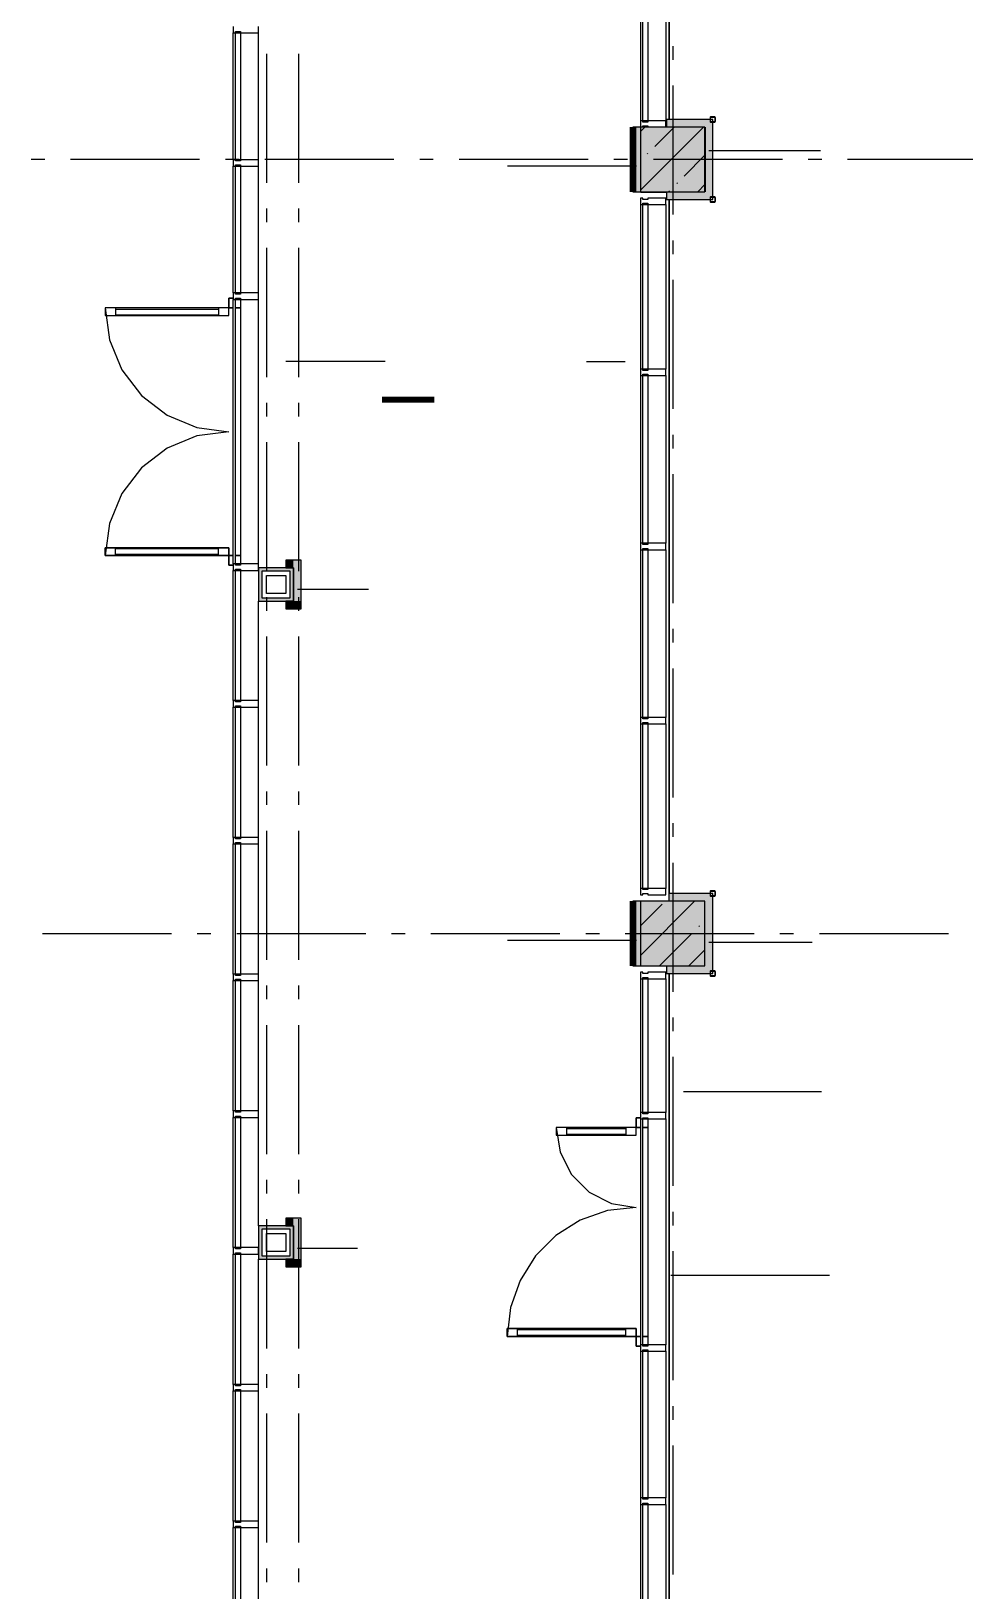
# Model space of a CAD drawing. Header units: millimetres. Extents: x -537608 to 253996, y -217170 to 186033.
# Drawn here: x -293000 to -285770, y -184487 to -172405 of the extents above; entities that cross this region are included whole.
import ezdxf

# ---------------------------------------------------------------- set-up
doc = ezdxf.new("R2010")
doc.units = ezdxf.units.MM
doc.layers.add('16) Лак 1.6м', color=160, linetype='Continuous', lineweight=90)
doc.layers.add('PDF _Геометрия', color=7, linetype='Continuous')
doc.layers.add('PDF _Текст', color=7, linetype='Continuous')
doc.layers.add('PDF _Сплошная заливка', color=7, linetype='Continuous', true_color=0xffffff)
doc.styles.add('PDF GOST-Common', font='arial.ttf')

msp = doc.modelspace()

# ---------------------------------------------------------------- hatches: boundary and pattern name
at = {"layer": 'PDF _Сплошная заливка', "true_color": 0x9c76cf, "transparency": 33554559}
for points in [[(-287775.1726, -173649.6422), (-287715.174, -173649.6422), (-287715.174, -173089.6425), (-287775.1726, -173089.6425), (-287775.1726, -173238.5775)], [(-287776.1737, -173709.6424), (-287715.174, -173709.6424), (-287715.174, -173649.6422), (-288075.174, -173649.6422), (-288075.174, -173709.6424)], [(-288075.174, -179709.6447), (-287716.1731, -179709.6447), (-287716.1731, -179649.6462), (-288075.174, -179649.6462), (-288075.174, -179657.7413)]]:
    msp.add_hatch(color=193, dxfattribs=at).paths.add_polyline_path(points)
at = {"layer": 'PDF _Сплошная заливка', "transparency": 33554559}
msp.add_hatch(color=256, dxfattribs=at).paths.add_polyline_path([(-288276.1738, -173649.6422), (-287776.1737, -173649.6422), (-287776.1737, -173149.6421), (-288276.1738, -173149.6421), (-288276.1738, -173238.5775)])
at = {"layer": 'PDF _Сплошная заливка', "true_color": 0xff7d7d, "transparency": 33554559}
for points in [[(-290966.1745, -176823.1697), (-290906.1738, -176823.1697), (-290906.1738, -176505.3182), (-290966.1745, -176505.3182), (-290966.1745, -176804.7813)], [(-290915.5758, -181923.1707), (-290906.1738, -181923.1707), (-290906.1738, -181605.3213), (-290966.1745, -181605.3213), (-290966.1745, -181923.1707)], [(-290906.1738, -181983.1714), (-290906.1738, -181923.1707), (-291026.1752, -181923.1707), (-291026.1752, -181983.1714), (-290915.5758, -181983.1714)]]:
    msp.add_hatch(color=11, dxfattribs=at).paths.add_polyline_path(points)
at = {"layer": 'PDF _Сплошная заливка', "true_color": 0x77b143, "transparency": 33554559}
for points in [[(-290991.1746, -176590.319), (-290991.1746, -176565.3188), (-291236.1744, -176565.3188), (-291236.1744, -176590.319), (-291026.1752, -176590.319)], [(-291236.1744, -176823.1697), (-291211.1743, -176823.1697), (-291211.1743, -176590.319), (-291236.1744, -176590.319), (-291236.1744, -176804.7813)], [(-290991.1746, -176798.1695), (-290966.1745, -176798.1695), (-290966.1745, -176565.3188), (-290991.1746, -176565.3188), (-290991.1746, -176763.1689)], [(-291211.1743, -176823.1697), (-290966.1745, -176823.1697), (-290966.1745, -176798.1695), (-291211.1743, -176798.1695), (-291211.1743, -176804.7813)], [(-291026.1752, -181690.32), (-290991.1746, -181690.32), (-290991.1746, -181665.3199), (-291236.1744, -181665.3199), (-291236.1744, -181690.32), (-291211.1743, -181690.32)], [(-290991.1746, -181898.1706), (-290966.1745, -181898.1706), (-290966.1745, -181665.3199), (-290991.1746, -181665.3199), (-290991.1746, -181863.1721)]]:
    msp.add_hatch(color=75, dxfattribs=at).paths.add_polyline_path(points)

# ---------------------------------------------------------------- linework, layer by layer
at = {"layer": '16) Лак 1.6м'}
for p, q in [((-288336.1724, -173149.6421), (-288336.1724, -173649.6422)), ((-288336.1724, -179149.6439), (-288336.1724, -179649.6462))]:
    msp.add_line(p, q, dxfattribs=at)
at = {"layer": 'PDF _Геометрия', "color": 9, "lineweight": 9, "true_color": 0xc0c0c0}
for p, q in [((-288054.174, -167709.6399), (-288054.174, -173089.6425)), ((-288054.174, -173089.6425), (-288054.174, -167709.6399)), ((-288274.1737, -173655.3497), (-288274.1737, -173649.6422)), ((-288075.174, -173655.3497), (-288274.1737, -173655.3497)), ((-288054.174, -173709.6424), (-288054.174, -179089.6454)), ((-288054.174, -179089.6454), (-288054.174, -173709.6424)), ((-288054.174, -179709.6447), (-288054.174, -185089.6483)), ((-288054.174, -185089.6483), (-288054.174, -179709.6447))]:
    msp.add_line(p, q, dxfattribs=at)
at = {"layer": 'PDF _Геометрия', "lineweight": 9}
for p, q in [((-288276.1738, -171799.6416), (-288276.1738, -173099.6419)), ((-288259.1741, -173099.6419), (-288259.1741, -171799.6416)), ((-288219.1743, -171799.6416), (-288219.1743, -173099.6419)), ((-288079.1741, -171799.6416), (-288079.1741, -173099.6419)), ((-291433.1741, -172367.9754), (-291433.1741, -172417.9756)), ((-291236.1744, -172417.9756), (-291236.1744, -172367.9754)), ((-291433.1741, -173401.3097), (-291433.1741, -172417.9756)), ((-291433.1741, -172417.9756), (-291416.1743, -172417.9756)), ((-291416.1743, -172417.9756), (-291416.1743, -172407.9751)), ((-291416.1743, -172407.9751), (-291376.1746, -172407.9751)), ((-291416.1743, -172417.9756), (-291376.1746, -172417.9756)), ((-291416.1743, -173401.3097), (-291416.1743, -172417.9756)), ((-291376.1746, -172407.9751), (-291376.1746, -172417.9756)), ((-291376.1746, -172417.9756), (-291376.1746, -173401.3097)), ((-291376.1746, -172417.9756), (-291236.1744, -172417.9756)), ((-291236.1744, -173401.3097), (-291236.1744, -172417.9756)), ((-288259.1741, -173099.6419), (-288276.1738, -173099.6419)), ((-288276.1738, -173099.6419), (-288276.1738, -173149.6421)), ((-288219.1743, -173099.6419), (-288259.1741, -173099.6419)), ((-288259.1741, -173109.6424), (-288259.1741, -173099.6419)), ((-288219.1743, -173109.6424), (-288259.1741, -173109.6424)), ((-288079.1741, -173099.6419), (-288219.1743, -173099.6419)), ((-288219.1743, -173099.6419), (-288219.1743, -173109.6424)), ((-288079.1741, -173149.6421), (-288079.1741, -173099.6419)), ((-287775.1726, -173089.6425), (-288075.174, -173089.6425)), ((-288075.174, -173089.6425), (-288075.174, -173149.6421)), ((-287715.174, -173089.6425), (-287775.1726, -173089.6425)), ((-287735.0007, -173070.8139), (-287736.174, -173073.6429)), ((-287736.174, -173073.6429), (-287736.174, -173105.6423)), ((-287736.174, -173105.6423), (-287735.0007, -173108.4712)), ((-287732.1738, -173069.6432), (-287735.0007, -173070.8139)), ((-287735.0007, -173108.4712), (-287732.1738, -173109.6424)), ((-287734.1739, -173073.6429), (-287733.5883, -173072.2284)), ((-287734.1739, -173105.6423), (-287734.1739, -173073.6429)), ((-287733.5883, -173107.0567), (-287734.1739, -173105.6423)), ((-287733.5883, -173072.2284), (-287732.1738, -173071.6428)), ((-287732.1738, -173107.6423), (-287733.5883, -173107.0567)), ((-287700.1723, -173069.6432), (-287732.1738, -173069.6432)), ((-287732.1738, -173071.6428), (-287700.1723, -173071.6428)), ((-287700.1723, -173107.6423), (-287732.1738, -173107.6423)), ((-287732.1738, -173109.6424), (-287700.1723, -173109.6424)), ((-287715.174, -173649.6422), (-287715.174, -173089.6425)), ((-287697.3454, -173070.8139), (-287700.1723, -173069.6432)), ((-287700.1723, -173071.6428), (-287698.7599, -173072.2284)), ((-287698.7599, -173107.0567), (-287700.1723, -173107.6423)), ((-287700.1723, -173109.6424), (-287697.3454, -173108.4712)), ((-287698.7599, -173072.2284), (-287698.1722, -173073.6429)), ((-287698.1722, -173105.6423), (-287698.7599, -173107.0567)), ((-287698.1722, -173073.6429), (-287698.1722, -173105.6423)), ((-287696.1721, -173073.6429), (-287697.3454, -173070.8139)), ((-287697.3454, -173108.4712), (-287696.1721, -173105.6423)), ((-287696.1721, -173105.6423), (-287696.1721, -173073.6429)), ((-288276.1738, -173149.6421), (-288336.1724, -173149.6421)), ((-288276.1738, -173182.2185), (-288243.5974, -173149.6421)), ((-288276.1738, -173638.4156), (-287787.3993, -173149.6421)), ((-287776.1737, -173149.6421), (-288276.1738, -173149.6421)), ((-288276.1738, -173149.6421), (-288276.1738, -173649.6422)), ((-288259.1741, -173149.6421), (-288259.1741, -173139.6427)), ((-288259.1741, -173139.6427), (-288219.1743, -173139.6427)), ((-288219.1743, -173139.6427), (-288219.1743, -173149.6421)), ((-288165.6562, -173299.8), (-288015.4983, -173149.6421)), ((-287776.1737, -173649.6422), (-287776.1737, -173149.6421)), ((-287775.1726, -173149.6421), (-287775.1726, -173649.6422)), ((-288222.6815, -173356.8258), (-288217.9407, -173352.0834)), ((-287937.5571, -173527.8991), (-287776.1737, -173366.513)), ((-287745.1733, -173330.0695), (-286880.4003, -173330.0695)), ((-291416.1743, -173401.3097), (-291433.1741, -173401.3097)), ((-291433.1741, -173401.3097), (-291433.1741, -173451.3094)), ((-291433.1741, -174434.6429), (-291433.1741, -173451.3094)), ((-291433.1741, -173451.3094), (-291416.1743, -173451.3094)), ((-291416.1743, -173411.3091), (-291416.1743, -173401.3097)), ((-291376.1746, -173401.3097), (-291416.1743, -173401.3097)), ((-291376.1746, -173411.3091), (-291416.1743, -173411.3091)), ((-291416.1743, -173451.3094), (-291416.1743, -173441.31)), ((-291416.1743, -173441.31), (-291376.1746, -173441.31)), ((-291416.1743, -173451.3094), (-291376.1746, -173451.3094)), ((-291416.1743, -174434.6429), (-291416.1743, -173451.3094)), ((-291236.1744, -173401.3097), (-291376.1746, -173401.3097)), ((-291376.1746, -173401.3097), (-291376.1746, -173411.3091)), ((-291376.1746, -173441.31), (-291376.1746, -173451.3094)), ((-291376.1746, -173451.3094), (-291376.1746, -174434.6429)), ((-291376.1746, -173451.3094), (-291236.1744, -173451.3094)), ((-291236.1744, -173451.3094), (-291236.1744, -173401.3097)), ((-291236.1744, -174434.6429), (-291236.1744, -173451.3094)), ((-288306.1731, -173452.1947), (-289306.1732, -173452.1947)), ((-287994.5824, -173584.9233), (-287989.8416, -173580.1825)), ((-287831.2033, -173649.6422), (-287776.1737, -173594.6127)), ((-288336.1724, -173649.6422), (-288276.1738, -173649.6422)), ((-288276.1738, -173649.6422), (-287776.1737, -173649.6422)), ((-288259.1741, -173699.6424), (-288276.1738, -173699.6424)), ((-288276.1738, -173699.6424), (-288276.1738, -173749.6427)), ((-288259.1741, -173709.6424), (-288259.1741, -173699.6424)), ((-288219.1743, -173709.6424), (-288259.1741, -173709.6424)), ((-288079.1741, -173699.6424), (-288219.1743, -173699.6424)), ((-288219.1743, -173699.6424), (-288219.1743, -173709.6424)), ((-288079.1741, -173749.6427), (-288079.1741, -173699.6424)), ((-288075.174, -173649.6422), (-288075.174, -173709.6424)), ((-288075.174, -173709.6424), (-287715.174, -173709.6424)), ((-288059.3024, -173649.6422), (-288051.6077, -173641.9492)), ((-287735.0007, -173690.8142), (-287736.174, -173693.6422)), ((-287736.174, -173693.6422), (-287736.174, -173725.6432)), ((-287736.174, -173725.6432), (-287735.0007, -173728.4721)), ((-287732.1738, -173689.643), (-287735.0007, -173690.8142)), ((-287735.0007, -173728.4721), (-287732.1738, -173729.6428)), ((-287734.1739, -173693.6422), (-287733.5883, -173692.2287)), ((-287734.1739, -173725.6432), (-287734.1739, -173693.6422)), ((-287733.5883, -173727.0577), (-287734.1739, -173725.6432)), ((-287733.5883, -173692.2287), (-287732.1738, -173691.6431)), ((-287732.1738, -173727.6427), (-287733.5883, -173727.0577)), ((-287700.1723, -173689.643), (-287732.1738, -173689.643)), ((-287732.1738, -173691.6431), (-287700.1723, -173691.6431)), ((-287700.1723, -173727.6427), (-287732.1738, -173727.6427)), ((-287732.1738, -173729.6428), (-287700.1723, -173729.6428)), ((-287715.174, -173709.6424), (-287715.174, -173649.6422)), ((-287697.3454, -173690.8142), (-287700.1723, -173689.643)), ((-287700.1723, -173691.6431), (-287698.7599, -173692.2287)), ((-287698.7599, -173727.0577), (-287700.1723, -173727.6427)), ((-287700.1723, -173729.6428), (-287697.3454, -173728.4721)), ((-287698.7599, -173692.2287), (-287698.1722, -173693.6422)), ((-287698.1722, -173725.6432), (-287698.7599, -173727.0577)), ((-287698.1722, -173693.6422), (-287698.1722, -173725.6432)), ((-287696.1721, -173693.6422), (-287697.3454, -173690.8142)), ((-287697.3454, -173728.4721), (-287696.1721, -173725.6432)), ((-287696.1721, -173725.6432), (-287696.1721, -173693.6422)), ((-288276.1738, -173749.6427), (-288276.1738, -175024.6429)), ((-288276.1738, -173749.6427), (-288259.1741, -173749.6427)), ((-288259.1741, -173749.6427), (-288259.1741, -173739.6422)), ((-288259.1741, -173739.6422), (-288219.1743, -173739.6422)), ((-288259.1741, -175024.6429), (-288259.1741, -173749.6427)), ((-288259.1741, -173749.6427), (-288219.1743, -173749.6427)), ((-288219.1743, -173739.6422), (-288219.1743, -173749.6427)), ((-288219.1743, -173749.6427), (-288219.1743, -175024.6429)), ((-288219.1743, -173749.6427), (-288079.1741, -173749.6427)), ((-288079.1741, -173749.6427), (-288079.1741, -175024.6429)), ((-291416.1743, -174434.6429), (-291433.1741, -174434.6429)), ((-291433.1741, -174434.6429), (-291433.1741, -174484.6431)), ((-291376.1746, -174434.6429), (-291416.1743, -174434.6429)), ((-291416.1743, -174444.6434), (-291416.1743, -174434.6429)), ((-291376.1746, -174444.6434), (-291416.1743, -174444.6434)), ((-291236.1744, -174434.6429), (-291376.1746, -174434.6429)), ((-291376.1746, -174434.6429), (-291376.1746, -174444.6434)), ((-291236.1744, -174484.6431), (-291236.1744, -174434.6429)), ((-291466.1745, -174549.643), (-292426.1749, -174549.643)), ((-292426.1749, -174549.643), (-292426.1749, -174609.6426)), ((-291466.1745, -174549.643), (-292426.1749, -174549.643)), ((-292426.1749, -174549.643), (-292426.1749, -174609.6426)), ((-291466.1745, -174549.643), (-292426.1749, -174549.643)), ((-292426.1749, -174549.643), (-292393.4629, -174798.109)), ((-292346.1755, -174549.643), (-292346.1755, -174609.6426)), ((-292346.1755, -174559.6435), (-291546.1741, -174559.6435)), ((-291546.1741, -174549.643), (-291546.1741, -174609.6426)), ((-291466.1745, -174549.643), (-291466.1745, -174474.6426)), ((-291466.1745, -174474.6426), (-291433.1741, -174474.6426)), ((-291433.1741, -174474.6426), (-291466.1745, -174474.6426)), ((-291466.1745, -174474.6426), (-291466.1745, -174549.643)), ((-291466.1745, -174609.6426), (-291466.1745, -174549.643)), ((-291466.1745, -174609.6426), (-291466.1745, -174549.643)), ((-291466.1745, -174549.643), (-291433.1741, -174549.643)), ((-291433.1741, -174549.643), (-291466.1745, -174549.643)), ((-291433.1741, -176534.6436), (-291433.1741, -174484.6431)), ((-291433.1741, -174484.6431), (-291416.1743, -174484.6431)), ((-291416.1743, -174484.6431), (-291416.1743, -174474.6426)), ((-291416.1743, -174474.6426), (-291376.1746, -174474.6426)), ((-291416.1743, -174484.6431), (-291376.1746, -174484.6431)), ((-291416.1743, -176534.6436), (-291416.1743, -174484.6431)), ((-291376.1746, -174549.643), (-291416.1743, -174549.643)), ((-291416.1743, -174549.643), (-291376.1746, -174549.643)), ((-291376.1746, -174474.6426), (-291376.1746, -174484.6431)), ((-291376.1746, -174484.6431), (-291376.1746, -176534.6436)), ((-291376.1746, -174484.6431), (-291236.1744, -174484.6431)), ((-291236.1744, -176534.6436), (-291236.1744, -174484.6431)), ((-292426.1749, -174609.6426), (-291466.1745, -174609.6426)), ((-292426.1749, -174609.6426), (-291466.1745, -174609.6426)), ((-292346.1755, -174603.6434), (-291546.1741, -174603.6434)), ((-292393.4629, -174798.109), (-292297.5595, -175029.6431)), ((-292297.5595, -175029.6431), (-292144.9969, -175228.4653)), ((-290255.7145, -174965.5002), (-291026.1752, -174965.5002)), ((-288695.7137, -174965.5002), (-288396.173, -174965.5002)), ((-288259.1741, -175024.6429), (-288276.1738, -175024.6429)), ((-288276.1738, -175024.6429), (-288276.1738, -175074.6431)), ((-288219.1743, -175024.6429), (-288259.1741, -175024.6429)), ((-288259.1741, -175034.6429), (-288259.1741, -175024.6429)), ((-288219.1743, -175034.6429), (-288259.1741, -175034.6429)), ((-288079.1741, -175024.6429), (-288219.1743, -175024.6429)), ((-288219.1743, -175024.6429), (-288219.1743, -175034.6429)), ((-288079.1741, -175074.6431), (-288079.1741, -175024.6429)), ((-288276.1738, -175074.6431), (-288259.1741, -175074.6431)), ((-288276.1738, -175074.6431), (-288276.1738, -176374.6446)), ((-288259.1741, -175074.6431), (-288259.1741, -175064.6426)), ((-288259.1741, -175064.6426), (-288219.1743, -175064.6426)), ((-288259.1741, -176374.6446), (-288259.1741, -175074.6431)), ((-288259.1741, -175074.6431), (-288219.1743, -175074.6431)), ((-288219.1743, -175064.6426), (-288219.1743, -175074.6431)), ((-288219.1743, -175074.6431), (-288079.1741, -175074.6431)), ((-288219.1743, -175074.6431), (-288219.1743, -176374.6446)), ((-288079.1741, -175074.6431), (-288079.1741, -176374.6446)), ((-292144.9969, -175228.4653), (-291946.1759, -175381.028)), ((-291946.1759, -175381.028), (-291714.6406, -175476.9324)), ((-291714.6406, -175542.3537), (-291946.1759, -175638.2592)), ((-291714.6406, -175476.9324), (-291466.1745, -175509.6439)), ((-291466.1745, -175509.6439), (-291714.6406, -175542.3537)), ((-291946.1759, -175638.2592), (-292144.9969, -175790.8214)), ((-292144.9969, -175790.8214), (-292297.5595, -175989.643)), ((-292297.5595, -175989.643), (-292393.4629, -176221.1777)), ((-292393.4629, -176221.1777), (-292426.1749, -176469.6437)), ((-288259.1741, -176374.6446), (-288276.1738, -176374.6446)), ((-288276.1738, -176374.6446), (-288276.1738, -176424.6448)), ((-288219.1743, -176374.6446), (-288259.1741, -176374.6446)), ((-288259.1741, -176384.6429), (-288259.1741, -176374.6446)), ((-288219.1743, -176384.6429), (-288259.1741, -176384.6429)), ((-288079.1741, -176374.6446), (-288219.1743, -176374.6446)), ((-288219.1743, -176374.6446), (-288219.1743, -176384.6429)), ((-288079.1741, -176424.6448), (-288079.1741, -176374.6446)), ((-292426.1749, -176469.6437), (-292426.1749, -176409.643)), ((-292426.1749, -176409.643), (-291466.1745, -176409.643)), ((-291466.1745, -176409.643), (-292426.1749, -176409.643)), ((-292426.1749, -176409.643), (-292426.1749, -176469.6437)), ((-292426.1749, -176469.6437), (-291466.1745, -176469.6437)), ((-291466.1745, -176469.6437), (-292426.1749, -176469.6437)), ((-292426.1749, -176469.6437), (-291466.1745, -176469.6437)), ((-292346.1755, -176469.6437), (-292346.1755, -176409.643)), ((-292346.1755, -176415.6433), (-291546.1741, -176415.6433)), ((-292346.1755, -176459.6433), (-291546.1741, -176459.6433)), ((-291546.1741, -176469.6437), (-291546.1741, -176409.643)), ((-291466.1745, -176409.643), (-291466.1745, -176469.6437)), ((-291466.1745, -176469.6437), (-291466.1745, -176409.643)), ((-291466.1745, -176469.6437), (-291466.1745, -176544.644)), ((-291466.1745, -176544.644), (-291466.1745, -176469.6437)), ((-291466.1745, -176469.6437), (-291433.1741, -176469.6437)), ((-291433.1741, -176469.6437), (-291466.1745, -176469.6437)), ((-291416.1743, -176469.6437), (-291376.1746, -176469.6437)), ((-291376.1746, -176469.6437), (-291416.1743, -176469.6437)), ((-290966.1745, -176505.3182), (-291026.1752, -176505.3182)), ((-291026.1752, -176505.3182), (-291026.1752, -176565.3188)), ((-290906.1738, -176505.3182), (-290966.1745, -176505.3182)), ((-290906.1738, -176823.1697), (-290906.1738, -176505.3182)), ((-288276.1738, -176424.6448), (-288259.1741, -176424.6448)), ((-288276.1738, -176424.6448), (-288276.1738, -177724.6441)), ((-288259.1741, -176424.6448), (-288259.1741, -176414.6444)), ((-288259.1741, -176414.6444), (-288219.1743, -176414.6444)), ((-288259.1741, -177724.6441), (-288259.1741, -176424.6448)), ((-288259.1741, -176424.6448), (-288219.1743, -176424.6448)), ((-288219.1743, -176414.6444), (-288219.1743, -176424.6448)), ((-288219.1743, -176424.6448), (-288079.1741, -176424.6448)), ((-288219.1743, -176424.6448), (-288219.1743, -177724.6441)), ((-288079.1741, -176424.6448), (-288079.1741, -177724.6441)), ((-291466.1745, -176544.644), (-291433.1741, -176544.644)), ((-291433.1741, -176544.644), (-291466.1745, -176544.644)), ((-291416.1743, -176534.6436), (-291433.1741, -176534.6436)), ((-291433.1741, -176534.6436), (-291433.1741, -176584.6438)), ((-291433.1741, -177594.6444), (-291433.1741, -176584.6438)), ((-291433.1741, -176584.6438), (-291416.1743, -176584.6438)), ((-291376.1746, -176534.6436), (-291416.1743, -176534.6436)), ((-291416.1743, -176544.644), (-291416.1743, -176534.6436)), ((-291376.1746, -176544.644), (-291416.1743, -176544.644)), ((-291416.1743, -176584.6438), (-291416.1743, -176574.6433)), ((-291416.1743, -176574.6433), (-291376.1746, -176574.6433)), ((-291416.1743, -176584.6438), (-291376.1746, -176584.6438)), ((-291416.1743, -177594.6444), (-291416.1743, -176584.6438)), ((-291236.1744, -176534.6436), (-291376.1746, -176534.6436)), ((-291376.1746, -176534.6436), (-291376.1746, -176544.644)), ((-291376.1746, -176574.6433), (-291376.1746, -176584.6438)), ((-291376.1746, -176584.6438), (-291376.1746, -177594.6444)), ((-291376.1746, -176584.6438), (-291236.1744, -176584.6438)), ((-291236.1744, -176584.6438), (-291236.1744, -176534.6436)), ((-291026.1752, -176565.3188), (-291236.1744, -176565.3188)), ((-291236.1744, -176565.3188), (-291236.1744, -176590.319)), ((-291236.1744, -176590.319), (-291236.1744, -176625.3196)), ((-291236.1744, -176625.3196), (-291236.1744, -176823.1697)), ((-291026.1752, -176590.319), (-291211.1743, -176590.319)), ((-291211.1743, -176590.319), (-291211.1743, -176625.3196)), ((-291211.1743, -176625.3196), (-291211.1743, -176798.1695)), ((-291176.1737, -176763.1689), (-291176.1737, -176625.3196)), ((-291176.1737, -176625.3196), (-291026.1752, -176625.3196)), ((-290991.1746, -176565.3188), (-291026.1752, -176565.3188)), ((-291026.1752, -176565.3188), (-290966.1745, -176565.3188)), ((-290991.1746, -176590.319), (-291026.1752, -176590.319)), ((-291026.1752, -176625.3196), (-291026.1752, -176763.1689)), ((-290966.1745, -176565.3188), (-290991.1746, -176565.3188)), ((-290991.1746, -176763.1689), (-290991.1746, -176590.319)), ((-290966.1745, -176763.1689), (-290966.1745, -176565.3188)), ((-290966.1745, -176565.3188), (-290966.1745, -176823.1697)), ((-290936.1753, -176730.6809), (-290385.0253, -176730.6809)), ((-291236.1744, -177594.6444), (-291236.1744, -176823.1697)), ((-291236.1744, -176823.1697), (-291211.1743, -176823.1697)), ((-291211.1743, -176798.1695), (-291176.1737, -176798.1695)), ((-291211.1743, -176823.1697), (-291176.1737, -176823.1697)), ((-291026.1752, -176763.1689), (-291176.1737, -176763.1689)), ((-291176.1737, -176798.1695), (-290991.1746, -176798.1695)), ((-291176.1737, -176823.1697), (-290966.1745, -176823.1697)), ((-290966.1745, -176823.1697), (-291026.1752, -176823.1697)), ((-291026.1752, -176823.1697), (-291026.1752, -176883.1703)), ((-290991.1746, -176798.1695), (-290991.1746, -176763.1689)), ((-290966.1745, -176798.1695), (-290966.1745, -176763.1689)), ((-290966.1745, -176823.1697), (-290966.1745, -176798.1695)), ((-290906.1738, -176883.1703), (-290906.1738, -176823.1697)), ((-291026.1752, -176883.1703), (-290906.1738, -176883.1703)), ((-291416.1743, -177594.6444), (-291433.1741, -177594.6444)), ((-291433.1741, -177594.6444), (-291433.1741, -177644.6446)), ((-291376.1746, -177594.6444), (-291416.1743, -177594.6444)), ((-291416.1743, -177604.6449), (-291416.1743, -177594.6444)), ((-291236.1744, -177594.6444), (-291376.1746, -177594.6444)), ((-291376.1746, -177594.6444), (-291376.1746, -177604.6449)), ((-291236.1744, -177644.6446), (-291236.1744, -177594.6444)), ((-291433.1741, -178654.6452), (-291433.1741, -177644.6446)), ((-291433.1741, -177644.6446), (-291416.1743, -177644.6446)), ((-291376.1746, -177604.6449), (-291416.1743, -177604.6449)), ((-291416.1743, -177644.6446), (-291416.1743, -177634.6441)), ((-291416.1743, -177634.6441), (-291376.1746, -177634.6441)), ((-291416.1743, -177644.6446), (-291376.1746, -177644.6446)), ((-291416.1743, -178654.6452), (-291416.1743, -177644.6446)), ((-291376.1746, -177634.6441), (-291376.1746, -177644.6446)), ((-291376.1746, -177644.6446), (-291376.1746, -178654.6452)), ((-291376.1746, -177644.6446), (-291236.1744, -177644.6446)), ((-291236.1744, -178654.6452), (-291236.1744, -177644.6446)), ((-288259.1741, -177724.6441), (-288276.1738, -177724.6441)), ((-288276.1738, -177724.6441), (-288276.1738, -177774.6444)), ((-288276.1738, -177774.6444), (-288259.1741, -177774.6444)), ((-288276.1738, -177774.6444), (-288276.1738, -179049.6457)), ((-288219.1743, -177724.6441), (-288259.1741, -177724.6441)), ((-288259.1741, -177734.6445), (-288259.1741, -177724.6441)), ((-288219.1743, -177734.6445), (-288259.1741, -177734.6445)), ((-288259.1741, -177774.6444), (-288259.1741, -177764.6438)), ((-288259.1741, -177764.6438), (-288219.1743, -177764.6438)), ((-288259.1741, -179049.6457), (-288259.1741, -177774.6444)), ((-288259.1741, -177774.6444), (-288219.1743, -177774.6444)), ((-288079.1741, -177724.6441), (-288219.1743, -177724.6441)), ((-288219.1743, -177724.6441), (-288219.1743, -177734.6445)), ((-288219.1743, -177764.6438), (-288219.1743, -177774.6444)), ((-288219.1743, -177774.6444), (-288079.1741, -177774.6444)), ((-288219.1743, -177774.6444), (-288219.1743, -179049.6457)), ((-288079.1741, -177774.6444), (-288079.1741, -177724.6441)), ((-288079.1741, -177774.6444), (-288079.1741, -179049.6457)), ((-291416.1743, -178654.6452), (-291433.1741, -178654.6452)), ((-291433.1741, -178654.6452), (-291433.1741, -178704.6454)), ((-291376.1746, -178654.6452), (-291416.1743, -178654.6452)), ((-291416.1743, -178664.6457), (-291416.1743, -178654.6452)), ((-291376.1746, -178664.6457), (-291416.1743, -178664.6457)), ((-291236.1744, -178654.6452), (-291376.1746, -178654.6452)), ((-291376.1746, -178654.6452), (-291376.1746, -178664.6457)), ((-291236.1744, -178704.6454), (-291236.1744, -178654.6452)), ((-291433.1741, -179714.646), (-291433.1741, -178704.6454)), ((-291433.1741, -178704.6454), (-291416.1743, -178704.6454)), ((-291416.1743, -178704.6454), (-291416.1743, -178694.6449)), ((-291416.1743, -178694.6449), (-291376.1746, -178694.6449)), ((-291416.1743, -178704.6454), (-291376.1746, -178704.6454)), ((-291416.1743, -179714.646), (-291416.1743, -178704.6454)), ((-291376.1746, -178694.6449), (-291376.1746, -178704.6454)), ((-291376.1746, -178704.6454), (-291376.1746, -179714.646)), ((-291376.1746, -178704.6454), (-291236.1744, -178704.6454)), ((-291236.1744, -179714.646), (-291236.1744, -178704.6454)), ((-288259.1741, -179049.6457), (-288276.1738, -179049.6457)), ((-288276.1738, -179049.6457), (-288276.1738, -179099.6459)), ((-288219.1743, -179049.6457), (-288259.1741, -179049.6457)), ((-288259.1741, -179059.644), (-288259.1741, -179049.6457)), ((-288079.1741, -179049.6457), (-288219.1743, -179049.6457)), ((-288219.1743, -179049.6457), (-288219.1743, -179059.644)), ((-288079.1741, -179099.6459), (-288079.1741, -179049.6457)), ((-288276.1738, -179149.6439), (-288336.1724, -179149.6439)), ((-288276.1738, -179099.6459), (-288259.1741, -179099.6459)), ((-288276.1738, -179568.9792), (-287856.8385, -179149.6439)), ((-287776.1737, -179149.6439), (-288276.1738, -179149.6439)), ((-288276.1738, -179149.6439), (-288276.1738, -179649.6462)), ((-288219.1743, -179059.644), (-288259.1741, -179059.644)), ((-288259.1741, -179099.6459), (-288259.1741, -179089.6454)), ((-288259.1741, -179089.6454), (-288219.1743, -179089.6454)), ((-288219.1743, -179089.6454), (-288219.1743, -179099.6459)), ((-288219.1743, -179099.6459), (-288079.1741, -179099.6459)), ((-287776.1737, -179089.6454), (-288055.173, -179089.6454)), ((-288055.173, -179089.6454), (-288055.173, -179149.6439)), ((-287716.1731, -179089.6454), (-287776.1737, -179089.6454)), ((-287776.1737, -179649.6462), (-287776.1737, -179149.6439)), ((-287735.0007, -179070.8157), (-287736.174, -179073.6446)), ((-287736.174, -179073.6446), (-287736.174, -179105.644)), ((-287736.174, -179105.644), (-287735.0007, -179108.473)), ((-287732.1738, -179069.6444), (-287735.0007, -179070.8157)), ((-287735.0007, -179108.473), (-287732.1738, -179109.6442)), ((-287734.1739, -179073.6446), (-287733.5883, -179072.2302)), ((-287734.1739, -179105.644), (-287734.1739, -179073.6446)), ((-287733.5883, -179107.0585), (-287734.1739, -179105.644)), ((-287733.5883, -179072.2302), (-287732.1738, -179071.6445)), ((-287732.1738, -179107.6441), (-287733.5883, -179107.0585)), ((-287700.1723, -179069.6444), (-287732.1738, -179069.6444)), ((-287732.1738, -179071.6445), (-287700.1723, -179071.6445)), ((-287700.1723, -179107.6441), (-287732.1738, -179107.6441)), ((-287732.1738, -179109.6442), (-287700.1723, -179109.6442)), ((-287716.1731, -179649.6462), (-287716.1731, -179089.6454)), ((-287697.3454, -179070.8157), (-287700.1723, -179069.6444)), ((-287700.1723, -179071.6445), (-287698.7599, -179072.2302)), ((-287698.7599, -179107.0585), (-287700.1723, -179107.6441)), ((-287700.1723, -179109.6442), (-287697.3454, -179108.473)), ((-287698.7599, -179072.2302), (-287698.1722, -179073.6446)), ((-287698.1722, -179105.644), (-287698.7599, -179107.0585)), ((-287698.1722, -179073.6446), (-287698.1722, -179105.644)), ((-287696.1721, -179073.6446), (-287697.3454, -179070.8157)), ((-287697.3454, -179108.473), (-287696.1721, -179105.644)), ((-287696.1721, -179105.644), (-287696.1721, -179073.6446)), ((-288276.1738, -179340.8801), (-288108.633, -179173.3394)), ((-288128.7416, -179649.6462), (-287880.5339, -179401.4385)), ((-287823.5086, -179344.4132), (-287818.7678, -179339.6723)), ((-288306.1731, -179452.8575), (-289306.1732, -179452.8575)), ((-287900.6425, -179649.6462), (-287776.1737, -179525.1753)), ((-287746.1723, -179467.8098), (-286946.1451, -179467.8098)), ((-288336.1724, -179649.6462), (-288276.1738, -179649.6462)), ((-288276.1738, -179649.6462), (-287776.1737, -179649.6462)), ((-288075.174, -179649.6462), (-288075.174, -179709.6447)), ((-287716.1731, -179709.6447), (-287716.1731, -179649.6462)), ((-291416.1743, -179714.646), (-291433.1741, -179714.646)), ((-291433.1741, -179714.646), (-291433.1741, -179764.6462)), ((-291433.1741, -180774.6447), (-291433.1741, -179764.6462)), ((-291433.1741, -179764.6462), (-291416.1743, -179764.6462)), ((-291416.1743, -179724.6444), (-291416.1743, -179714.646)), ((-291376.1746, -179714.646), (-291416.1743, -179714.646)), ((-291376.1746, -179724.6444), (-291416.1743, -179724.6444)), ((-291416.1743, -179764.6462), (-291416.1743, -179754.6458)), ((-291416.1743, -179754.6458), (-291376.1746, -179754.6458)), ((-291416.1743, -179764.6462), (-291376.1746, -179764.6462)), ((-291416.1743, -180774.6447), (-291416.1743, -179764.6462)), ((-291236.1744, -179714.646), (-291376.1746, -179714.646)), ((-291376.1746, -179714.646), (-291376.1746, -179724.6444)), ((-291376.1746, -179754.6458), (-291376.1746, -179764.6462)), ((-291376.1746, -179764.6462), (-291376.1746, -180774.6447)), ((-291376.1746, -179764.6462), (-291236.1744, -179764.6462)), ((-291236.1744, -179764.6462), (-291236.1744, -179714.646)), ((-291236.1744, -180774.6447), (-291236.1744, -179764.6462)), ((-288259.1741, -179699.6443), (-288276.1738, -179699.6443)), ((-288276.1738, -179699.6443), (-288276.1738, -179749.6445)), ((-288276.1738, -179749.6445), (-288276.1738, -180787.1448)), ((-288276.1738, -179749.6445), (-288259.1741, -179749.6445)), ((-288259.1741, -179709.6447), (-288259.1741, -179699.6443)), ((-288219.1743, -179709.6447), (-288259.1741, -179709.6447)), ((-288259.1741, -179749.6445), (-288259.1741, -179739.6461)), ((-288259.1741, -179739.6461), (-288219.1743, -179739.6461)), ((-288259.1741, -180787.1448), (-288259.1741, -179749.6445)), ((-288259.1741, -179749.6445), (-288219.1743, -179749.6445)), ((-288079.1741, -179699.6443), (-288219.1743, -179699.6443)), ((-288219.1743, -179699.6443), (-288219.1743, -179709.6447)), ((-288219.1743, -179739.6461), (-288219.1743, -179749.6445)), ((-288219.1743, -179749.6445), (-288219.1743, -180787.1448)), ((-288219.1743, -179749.6445), (-288079.1741, -179749.6445)), ((-288079.1741, -179749.6445), (-288079.1741, -179699.6443)), ((-288079.1741, -179749.6445), (-288079.1741, -180787.1448)), ((-288075.174, -179709.6447), (-287716.1731, -179709.6447)), ((-287735.0007, -179690.8171), (-287736.174, -179693.6461)), ((-287736.174, -179693.6461), (-287736.174, -179725.6454)), ((-287736.174, -179725.6454), (-287735.0007, -179728.4744)), ((-287732.1738, -179689.6459), (-287735.0007, -179690.8171)), ((-287735.0007, -179728.4744), (-287732.1738, -179729.6457)), ((-287734.1739, -179693.6461), (-287733.5883, -179692.2316)), ((-287734.1739, -179725.6454), (-287734.1739, -179693.6461)), ((-287733.5883, -179727.0599), (-287734.1739, -179725.6454)), ((-287733.5883, -179692.2316), (-287732.1738, -179691.646)), ((-287732.1738, -179727.6455), (-287733.5883, -179727.0599)), ((-287700.1723, -179689.6459), (-287732.1738, -179689.6459)), ((-287732.1738, -179691.646), (-287700.1723, -179691.646)), ((-287700.1723, -179727.6455), (-287732.1738, -179727.6455)), ((-287732.1738, -179729.6457), (-287700.1723, -179729.6457)), ((-287697.3454, -179690.8171), (-287700.1723, -179689.6459)), ((-287700.1723, -179691.646), (-287698.7599, -179692.2316)), ((-287698.7599, -179727.0599), (-287700.1723, -179727.6455)), ((-287700.1723, -179729.6457), (-287697.3454, -179728.4744)), ((-287698.7599, -179692.2316), (-287698.1722, -179693.6461)), ((-287698.1722, -179725.6454), (-287698.7599, -179727.0599)), ((-287698.1722, -179693.6461), (-287698.1722, -179725.6454)), ((-287696.1721, -179693.6461), (-287697.3454, -179690.8171)), ((-287697.3454, -179728.4744), (-287696.1721, -179725.6454)), ((-287696.1721, -179725.6454), (-287696.1721, -179693.6461)), ((-286873.7692, -180627.374), (-287943.7705, -180627.374)), ((-291416.1743, -180774.6447), (-291433.1741, -180774.6447)), ((-291433.1741, -180774.6447), (-291433.1741, -180824.6449)), ((-291433.1741, -181834.6455), (-291433.1741, -180824.6449)), ((-291433.1741, -180824.6449), (-291416.1743, -180824.6449)), ((-291376.1746, -180774.6447), (-291416.1743, -180774.6447)), ((-291416.1743, -180784.6452), (-291416.1743, -180774.6447)), ((-291376.1746, -180784.6452), (-291416.1743, -180784.6452)), ((-291416.1743, -180824.6449), (-291416.1743, -180814.6466)), ((-291416.1743, -180814.6466), (-291376.1746, -180814.6466)), ((-291416.1743, -180824.6449), (-291376.1746, -180824.6449)), ((-291416.1743, -181834.6455), (-291416.1743, -180824.6449)), ((-291236.1744, -180774.6447), (-291376.1746, -180774.6447)), ((-291376.1746, -180774.6447), (-291376.1746, -180784.6452)), ((-291376.1746, -180814.6466), (-291376.1746, -180824.6449)), ((-291376.1746, -180824.6449), (-291376.1746, -181834.6455)), ((-291376.1746, -180824.6449), (-291236.1744, -180824.6449)), ((-291236.1744, -180824.6449), (-291236.1744, -180774.6447)), ((-291236.1744, -181665.3199), (-291236.1744, -180824.6449)), ((-288309.1743, -180902.1448), (-288309.1743, -180827.1466)), ((-288309.1743, -180827.1466), (-288276.1738, -180827.1466)), ((-288276.1738, -180827.1466), (-288309.1743, -180827.1466)), ((-288309.1743, -180827.1466), (-288309.1743, -180902.1448)), ((-288259.1741, -180787.1448), (-288276.1738, -180787.1448)), ((-288276.1738, -180787.1448), (-288276.1738, -180837.145)), ((-288276.1738, -180837.145), (-288276.1738, -182587.1462)), ((-288276.1738, -180837.145), (-288259.1741, -180837.145)), ((-288219.1743, -180787.1448), (-288259.1741, -180787.1448)), ((-288259.1741, -180797.1452), (-288259.1741, -180787.1448)), ((-288219.1743, -180797.1452), (-288259.1741, -180797.1452)), ((-288259.1741, -180837.145), (-288259.1741, -180827.1466)), ((-288259.1741, -180827.1466), (-288219.1743, -180827.1466)), ((-288259.1741, -182587.1462), (-288259.1741, -180837.145)), ((-288259.1741, -180837.145), (-288219.1743, -180837.145)), ((-288079.1741, -180787.1448), (-288219.1743, -180787.1448)), ((-288219.1743, -180787.1448), (-288219.1743, -180797.1452)), ((-288219.1743, -180827.1466), (-288219.1743, -180837.145)), ((-288219.1743, -180837.145), (-288219.1743, -182587.1462)), ((-288219.1743, -180837.145), (-288079.1741, -180837.145)), ((-288079.1741, -180837.145), (-288079.1741, -180787.1448)), ((-288079.1741, -180837.145), (-288079.1741, -182587.1462)), ((-288309.1743, -180902.1448), (-288929.1736, -180902.1448)), ((-288929.1736, -180902.1448), (-288929.1736, -180962.1455)), ((-288309.1743, -180902.1448), (-288929.1736, -180902.1448)), ((-288929.1736, -180902.1448), (-288929.1736, -180962.1455)), ((-288309.1743, -180902.1448), (-288929.1736, -180902.1448)), ((-288929.1736, -180902.1448), (-288898.8277, -181093.7362)), ((-288929.1736, -180962.1455), (-288309.1743, -180962.1455)), ((-288929.1736, -180962.1455), (-288309.1743, -180962.1455)), ((-288849.1741, -180902.1448), (-288849.1741, -180962.1455)), ((-288849.1741, -180912.1453), (-288389.1738, -180912.1453)), ((-288849.1741, -180956.1452), (-288389.1738, -180956.1452)), ((-288389.1738, -180902.1448), (-288389.1738, -180962.1455)), ((-288309.1743, -180962.1455), (-288309.1743, -180902.1448)), ((-288309.1743, -180962.1455), (-288309.1743, -180902.1448)), ((-288309.1743, -180902.1448), (-288276.1738, -180902.1448)), ((-288276.1738, -180902.1448), (-288309.1743, -180902.1448)), ((-288219.1743, -180902.1448), (-288259.1741, -180902.1448)), ((-288259.1741, -180902.1448), (-288219.1743, -180902.1448)), ((-288898.8277, -181093.7362), (-288810.7632, -181266.5733)), ((-288810.7632, -181266.5733), (-288673.6007, -181403.7359)), ((-288673.6007, -181403.7359), (-288500.7636, -181491.8003)), ((-288531.6951, -181547.2174), (-288743.0571, -181621.1779)), ((-288309.1743, -181522.1463), (-288531.6951, -181547.2174)), ((-288500.7636, -181491.8003), (-288309.1743, -181522.1463)), ((-291026.1752, -181665.3199), (-291236.1744, -181665.3199)), ((-291236.1744, -181665.3199), (-291236.1744, -181690.32)), ((-291236.1744, -181690.32), (-291236.1744, -181725.3206)), ((-291026.1752, -181690.32), (-291211.1743, -181690.32)), ((-291211.1743, -181690.32), (-291211.1743, -181725.3206)), ((-290966.1745, -181605.3213), (-291026.1752, -181605.3213)), ((-291026.1752, -181605.3213), (-291026.1752, -181665.3199)), ((-290991.1746, -181665.3199), (-291026.1752, -181665.3199)), ((-291026.1752, -181665.3199), (-290966.1745, -181665.3199)), ((-290991.1746, -181690.32), (-291026.1752, -181690.32)), ((-290966.1745, -181665.3199), (-290991.1746, -181665.3199)), ((-290991.1746, -181863.1721), (-290991.1746, -181690.32)), ((-290906.1738, -181605.3213), (-290966.1745, -181605.3213)), ((-290966.1745, -181863.1721), (-290966.1745, -181665.3199)), ((-290966.1745, -181665.3199), (-290966.1745, -181923.1707)), ((-290906.1738, -181923.1707), (-290906.1738, -181605.3213)), ((-288743.0571, -181621.1779), (-288932.6635, -181740.3138)), ((-291236.1744, -181725.3206), (-291236.1744, -181923.1707)), ((-291211.1743, -181725.3206), (-291211.1743, -181898.1706)), ((-291176.1737, -181863.1721), (-291176.1737, -181725.3206)), ((-291176.1737, -181725.3206), (-291026.1752, -181725.3206)), ((-291026.1752, -181725.3206), (-291026.1752, -181863.1721)), ((-288932.6635, -181740.3138), (-289091.0047, -181898.6571)), ((-291416.1743, -181834.6455), (-291433.1741, -181834.6455)), ((-291433.1741, -181834.6455), (-291433.1741, -181884.6457)), ((-291433.1741, -182894.6463), (-291433.1741, -181884.6457)), ((-291433.1741, -181884.6457), (-291416.1743, -181884.6457)), ((-291416.1743, -181844.646), (-291416.1743, -181834.6455)), ((-291376.1746, -181834.6455), (-291416.1743, -181834.6455)), ((-291376.1746, -181844.646), (-291416.1743, -181844.646)), ((-291416.1743, -181884.6457), (-291416.1743, -181874.6453)), ((-291416.1743, -181874.6453), (-291376.1746, -181874.6453)), ((-291416.1743, -181884.6457), (-291376.1746, -181884.6457)), ((-291416.1743, -182894.6463), (-291416.1743, -181884.6457)), ((-291236.1744, -181834.6455), (-291376.1746, -181834.6455)), ((-291376.1746, -181834.6455), (-291376.1746, -181844.646)), ((-291376.1746, -181874.6453), (-291376.1746, -181884.6457)), ((-291376.1746, -181884.6457), (-291376.1746, -182894.6463)), ((-291376.1746, -181884.6457), (-291236.1744, -181884.6457)), ((-291236.1744, -181884.6457), (-291236.1744, -181834.6455)), ((-291236.1744, -182894.6463), (-291236.1744, -181923.1707)), ((-291236.1744, -181923.1707), (-291211.1743, -181923.1707)), ((-291211.1743, -181898.1706), (-291176.1737, -181898.1706)), ((-291211.1743, -181923.1707), (-291176.1737, -181923.1707)), ((-291026.1752, -181863.1721), (-291176.1737, -181863.1721)), ((-291176.1737, -181898.1706), (-290991.1746, -181898.1706)), ((-291176.1737, -181923.1707), (-290966.1745, -181923.1707)), ((-290966.1745, -181923.1707), (-291026.1752, -181923.1707)), ((-291026.1752, -181923.1707), (-291026.1752, -181983.1714)), ((-290991.1746, -181898.1706), (-290991.1746, -181863.1721)), ((-290966.1745, -181898.1706), (-290966.1745, -181863.1721)), ((-290966.1745, -181923.1707), (-290966.1745, -181898.1706)), ((-290936.1753, -181839.1732), (-290470.0239, -181839.1732)), ((-290906.1738, -181983.1714), (-290906.1738, -181923.1707)), ((-289091.0047, -181898.6571), (-289210.1428, -182088.2614)), ((-291026.1752, -181983.1714), (-290906.1738, -181983.1714)), ((-286809.8286, -182051.3146), (-288041.1724, -182051.3146)), ((-289210.1428, -182088.2614), (-289284.1011, -182299.6256)), ((-289284.1011, -182299.6256), (-289309.1744, -182522.1464)), ((-289309.1744, -182522.1464), (-289309.1744, -182462.1457)), ((-289309.1744, -182462.1457), (-288309.1743, -182462.1457)), ((-288309.1743, -182462.1457), (-289309.1744, -182462.1457)), ((-289309.1744, -182462.1457), (-289309.1744, -182522.1464)), ((-289309.1744, -182522.1464), (-288309.1743, -182522.1464)), ((-288309.1743, -182522.1464), (-289309.1744, -182522.1464)), ((-289309.1744, -182522.1464), (-288309.1743, -182522.1464)), ((-289229.1728, -182522.1464), (-289229.1728, -182462.1457)), ((-289229.1728, -182468.1459), (-288389.1738, -182468.1459)), ((-289229.1728, -182512.1459), (-288389.1738, -182512.1459)), ((-288389.1738, -182522.1464), (-288389.1738, -182462.1457)), ((-288309.1743, -182462.1457), (-288309.1743, -182522.1464)), ((-288309.1743, -182522.1464), (-288309.1743, -182462.1457)), ((-288309.1743, -182522.1464), (-288309.1743, -182597.1467)), ((-288309.1743, -182597.1467), (-288309.1743, -182522.1464)), ((-288309.1743, -182522.1464), (-288276.1738, -182522.1464)), ((-288276.1738, -182522.1464), (-288309.1743, -182522.1464)), ((-288259.1741, -182522.1464), (-288219.1743, -182522.1464)), ((-288219.1743, -182522.1464), (-288259.1741, -182522.1464)), ((-288309.1743, -182597.1467), (-288276.1738, -182597.1467)), ((-288276.1738, -182597.1467), (-288309.1743, -182597.1467)), ((-288259.1741, -182587.1462), (-288276.1738, -182587.1462)), ((-288276.1738, -182587.1462), (-288276.1738, -182637.1465)), ((-288276.1738, -182637.1465), (-288276.1738, -183774.6472)), ((-288276.1738, -182637.1465), (-288259.1741, -182637.1465)), ((-288219.1743, -182587.1462), (-288259.1741, -182587.1462)), ((-288259.1741, -182597.1467), (-288259.1741, -182587.1462)), ((-288219.1743, -182597.1467), (-288259.1741, -182597.1467)), ((-288259.1741, -182637.1465), (-288259.1741, -182627.146)), ((-288259.1741, -182627.146), (-288219.1743, -182627.146)), ((-288259.1741, -183774.6472), (-288259.1741, -182637.1465)), ((-288259.1741, -182637.1465), (-288219.1743, -182637.1465)), ((-288079.1741, -182587.1462), (-288219.1743, -182587.1462)), ((-288219.1743, -182587.1462), (-288219.1743, -182597.1467)), ((-288219.1743, -182627.146), (-288219.1743, -182637.1465)), ((-288219.1743, -182637.1465), (-288219.1743, -183774.6472)), ((-288219.1743, -182637.1465), (-288079.1741, -182637.1465)), ((-288079.1741, -182637.1465), (-288079.1741, -182587.1462)), ((-288079.1741, -182637.1465), (-288079.1741, -183774.6472)), ((-291416.1743, -182894.6463), (-291433.1741, -182894.6463)), ((-291433.1741, -182894.6463), (-291433.1741, -182944.6465)), ((-291376.1746, -182894.6463), (-291416.1743, -182894.6463)), ((-291416.1743, -182904.6468), (-291416.1743, -182894.6463)), ((-291376.1746, -182904.6468), (-291416.1743, -182904.6468)), ((-291236.1744, -182894.6463), (-291376.1746, -182894.6463)), ((-291376.1746, -182894.6463), (-291376.1746, -182904.6468)), ((-291236.1744, -182944.6465), (-291236.1744, -182894.6463)), ((-291433.1741, -183954.6471), (-291433.1741, -182944.6465)), ((-291433.1741, -182944.6465), (-291416.1743, -182944.6465)), ((-291416.1743, -182944.6465), (-291416.1743, -182934.6461)), ((-291416.1743, -182934.6461), (-291376.1746, -182934.6461)), ((-291416.1743, -182944.6465), (-291376.1746, -182944.6465)), ((-291416.1743, -183954.6471), (-291416.1743, -182944.6465)), ((-291376.1746, -182934.6461), (-291376.1746, -182944.6465)), ((-291376.1746, -182944.6465), (-291376.1746, -183954.6471)), ((-291376.1746, -182944.6465), (-291236.1744, -182944.6465)), ((-291236.1744, -183954.6471), (-291236.1744, -182944.6465)), ((-288259.1741, -183774.6472), (-288276.1738, -183774.6472)), ((-288276.1738, -183774.6472), (-288276.1738, -183824.6474)), ((-288276.1738, -183824.6474), (-288259.1741, -183824.6474)), ((-288276.1738, -183824.6474), (-288276.1738, -185049.6463)), ((-288219.1743, -183774.6472), (-288259.1741, -183774.6472)), ((-288259.1741, -183784.6477), (-288259.1741, -183774.6472)), ((-288219.1743, -183784.6477), (-288259.1741, -183784.6477)), ((-288259.1741, -183824.6474), (-288259.1741, -183814.6469)), ((-288259.1741, -183814.6469), (-288219.1743, -183814.6469)), ((-288259.1741, -185049.6463), (-288259.1741, -183824.6474)), ((-288259.1741, -183824.6474), (-288219.1743, -183824.6474)), ((-288079.1741, -183774.6472), (-288219.1743, -183774.6472)), ((-288219.1743, -183774.6472), (-288219.1743, -183784.6477)), ((-288219.1743, -183814.6469), (-288219.1743, -183824.6474)), ((-288219.1743, -183824.6474), (-288079.1741, -183824.6474)), ((-288219.1743, -183824.6474), (-288219.1743, -185049.6463)), ((-288079.1741, -183824.6474), (-288079.1741, -183774.6472)), ((-288079.1741, -183824.6474), (-288079.1741, -185049.6463)), ((-291416.1743, -183954.6471), (-291433.1741, -183954.6471)), ((-291433.1741, -183954.6471), (-291433.1741, -184004.6474)), ((-291376.1746, -183954.6471), (-291416.1743, -183954.6471)), ((-291416.1743, -183964.6476), (-291416.1743, -183954.6471)), ((-291376.1746, -183964.6476), (-291416.1743, -183964.6476)), ((-291416.1743, -184004.6474), (-291416.1743, -183994.6469)), ((-291416.1743, -183994.6469), (-291376.1746, -183994.6469)), ((-291236.1744, -183954.6471), (-291376.1746, -183954.6471)), ((-291376.1746, -183954.6471), (-291376.1746, -183964.6476)), ((-291376.1746, -183994.6469), (-291376.1746, -184004.6474)), ((-291236.1744, -184004.6474), (-291236.1744, -183954.6471)), ((-291433.1741, -185014.648), (-291433.1741, -184004.6474)), ((-291433.1741, -184004.6474), (-291416.1743, -184004.6474)), ((-291416.1743, -184004.6474), (-291376.1746, -184004.6474)), ((-291416.1743, -185014.648), (-291416.1743, -184004.6474)), ((-291376.1746, -184004.6474), (-291376.1746, -185014.648)), ((-291376.1746, -184004.6474), (-291236.1744, -184004.6474)), ((-291236.1744, -185014.648), (-291236.1744, -184004.6474))]:
    msp.add_line(p, q, dxfattribs=at)
at = {"layer": 'PDF _Геометрия', "color": 253, "lineweight": 9, "true_color": 0xaaaaaa}
for p, q in [((-288026.1727, -172521.3524), (-288026.1727, -172627.1857)), ((-291176.1737, -172580.1022), (-291176.1737, -173580.1029)), ((-290926.1748, -172580.1022), (-290926.1748, -173580.1029)), ((-288026.1727, -172827.1855), (-288026.1727, -173827.1856)), ((-292893.7752, -173399.6417), (-292999.6079, -173399.6417)), ((-291693.7742, -173399.6417), (-292693.7743, -173399.6417)), ((-291387.9405, -173399.6417), (-291493.7733, -173399.6417)), ((-290187.9395, -173399.6417), (-291187.9417, -173399.6417)), ((-289882.108, -173399.6417), (-289987.9408, -173399.6417)), ((-288682.107, -173399.6417), (-289682.1071, -173399.6417)), ((-288376.2733, -173399.6417), (-288482.1061, -173399.6417)), ((-287176.2722, -173399.6417), (-288176.2724, -173399.6417)), ((-286870.4386, -173399.6417), (-286976.2714, -173399.6417)), ((-285670.4376, -173399.6417), (-286670.4398, -173399.6417)), ((-291176.1737, -173780.1026), (-291176.1737, -173885.9365)), ((-290926.1748, -173780.1026), (-290926.1748, -173885.9365)), ((-291176.1737, -174085.9364), (-291176.1737, -175085.9364)), ((-290926.1748, -174085.9364), (-290926.1748, -175085.9364)), ((-288026.1727, -174027.1865), (-288026.1727, -174133.0198)), ((-288026.1727, -174333.0191), (-288026.1727, -175333.0203)), ((-291176.1737, -175285.9368), (-291176.1737, -175391.7696)), ((-290926.1748, -175285.9368), (-290926.1748, -175391.7696)), ((-288026.1727, -175533.0207), (-288026.1727, -175638.853)), ((-291176.1737, -175591.77), (-291176.1737, -176591.7701)), ((-290926.1748, -175591.77), (-290926.1748, -176591.7701)), ((-288026.1727, -175838.8538), (-288026.1727, -176838.8539)), ((-291176.1737, -176791.7709), (-291176.1737, -176897.6038)), ((-290926.1748, -176791.7709), (-290926.1748, -176897.6038)), ((-291176.1737, -177097.6047), (-291176.1737, -178097.6047)), ((-290926.1748, -177097.6047), (-290926.1748, -178097.6047)), ((-288026.1727, -177038.8548), (-288026.1727, -177144.6876)), ((-288026.1727, -177344.6885), (-288026.1727, -178344.6886)), ((-291176.1737, -178297.6056), (-291176.1737, -178403.4384)), ((-290926.1748, -178297.6056), (-290926.1748, -178403.4384)), ((-288026.1727, -178544.6874), (-288026.1727, -178650.5223)), ((-291176.1737, -178603.4371), (-291176.1737, -179603.4395)), ((-290926.1748, -178603.4371), (-290926.1748, -179603.4395)), ((-288026.1727, -178850.521), (-288026.1727, -179850.5212)), ((-292912.2971, -179399.6451), (-291912.2969, -179399.6451)), ((-291712.2982, -179399.6451), (-291606.4632, -179399.6451)), ((-291406.4645, -179399.6451), (-290406.4644, -179399.6451)), ((-290206.4635, -179399.6451), (-290100.6307, -179399.6451)), ((-289900.6298, -179399.6451), (-288900.6297, -179399.6451)), ((-288700.6288, -179399.6451), (-288594.7961, -179399.6451)), ((-288394.7952, -179399.6451), (-287394.795, -179399.6451)), ((-287194.7963, -179399.6451), (-287088.9614, -179399.6451)), ((-286888.9626, -179399.6451), (-285888.9625, -179399.6451)), ((-291176.1737, -179803.4382), (-291176.1737, -179909.271)), ((-290926.1748, -179803.4382), (-290926.1748, -179909.271)), ((-291176.1737, -180109.2718), (-291176.1737, -181109.272)), ((-290926.1748, -180109.2718), (-290926.1748, -181109.272)), ((-288026.1727, -180050.522), (-288026.1727, -180156.3548)), ((-288026.1727, -180356.3557), (-288026.1727, -181356.3558)), ((-291176.1737, -181309.2729), (-291176.1737, -181415.1057)), ((-290926.1748, -181309.2729), (-290926.1748, -181415.1057)), ((-288026.1727, -181556.3567), (-288026.1727, -181662.1895)), ((-291176.1737, -181615.1066), (-291176.1737, -182615.1066)), ((-290926.1748, -181615.1066), (-290926.1748, -182615.1066)), ((-288026.1727, -181862.1904), (-288026.1727, -182862.1905)), ((-291176.1737, -182815.1054), (-291176.1737, -182920.9404)), ((-290926.1748, -182815.1054), (-290926.1748, -182920.9404)), ((-291176.1737, -183120.9391), (-291176.1737, -184120.9413)), ((-290926.1748, -183120.9391), (-290926.1748, -184120.9413)), ((-288026.1727, -183062.1893), (-288026.1727, -183168.0242)), ((-288026.1727, -183368.0229), (-288026.1727, -184368.0231)), ((-291176.1737, -184320.9401), (-291176.1737, -184426.7728)), ((-290926.1748, -184320.9401), (-290926.1748, -184426.7728))]:
    msp.add_line(p, q, dxfattribs=at)
at = {"layer": 'PDF _Сплошная заливка', "color": 193, "lineweight": 35, "true_color": 0x9c76cf, "transparency": 33554559}
for points in [[(-288075.174, -173149.6421), (-287775.1726, -173149.6421), (-288075.174, -173089.6425), (-287776.1737, -173089.6425)], [(-287776.1737, -179149.6439), (-287776.1737, -179089.6454), (-288055.173, -179149.6439), (-288055.173, -179089.6454)], [(-287716.1731, -179649.6462), (-287716.1731, -179089.6454), (-287776.1737, -179649.6462), (-287776.1737, -179089.6454)]]:
    msp.add_solid(points, dxfattribs=at)
at = {"layer": 'PDF _Сплошная заливка', "color": 11, "lineweight": 35, "true_color": 0xff7d7d, "transparency": 33554559}
for points in [[(-288276.1738, -173649.6422), (-288276.1738, -173149.6421), (-288336.1724, -173649.6422), (-288336.1724, -173149.6421)], [(-290966.1745, -176565.3188), (-290966.1745, -176505.3182), (-291026.1752, -176565.3188), (-291026.1752, -176505.3182)], [(-290906.1738, -176883.1703), (-290906.1738, -176823.1697), (-291026.1752, -176883.1703), (-291026.1752, -176823.1697)], [(-288276.1738, -179649.6462), (-288276.1738, -179149.6439), (-288336.1724, -179649.6462), (-288336.1724, -179149.6439)], [(-290966.1745, -181665.3199), (-290966.1745, -181605.3213), (-291026.1752, -181665.3199), (-291026.1752, -181605.3213)]]:
    msp.add_solid(points, dxfattribs=at)
at = {"layer": 'PDF _Сплошная заливка', "lineweight": 35, "transparency": 33554559}
msp.add_solid([(-287776.1737, -179649.6462), (-287776.1737, -179149.6439), (-288276.1738, -179649.6462), (-288276.1738, -179149.6439)], dxfattribs=at)
at = {"layer": 'PDF _Сплошная заливка', "color": 75, "lineweight": 35, "true_color": 0x77b143, "transparency": 33554559}
for points in [[(-291211.1743, -181923.1707), (-291211.1743, -181690.32), (-291236.1744, -181923.1707), (-291236.1744, -181690.32)], [(-291211.1743, -181923.1707), (-290966.1745, -181923.1707), (-291211.1743, -181898.1706), (-290966.1745, -181898.1706)]]:
    msp.add_solid(points, dxfattribs=at)

# ---------------------------------------------------------------- texts
at = {"layer": 'PDF _Текст', "insert": (-290269.4095, -174961.944), "char_height": 500, "attachment_point": 4, "style": 'PDF GOST-Common'}
msp.add_mtext('_', dxfattribs=at)

doc.saveas('drawing.dxf')
